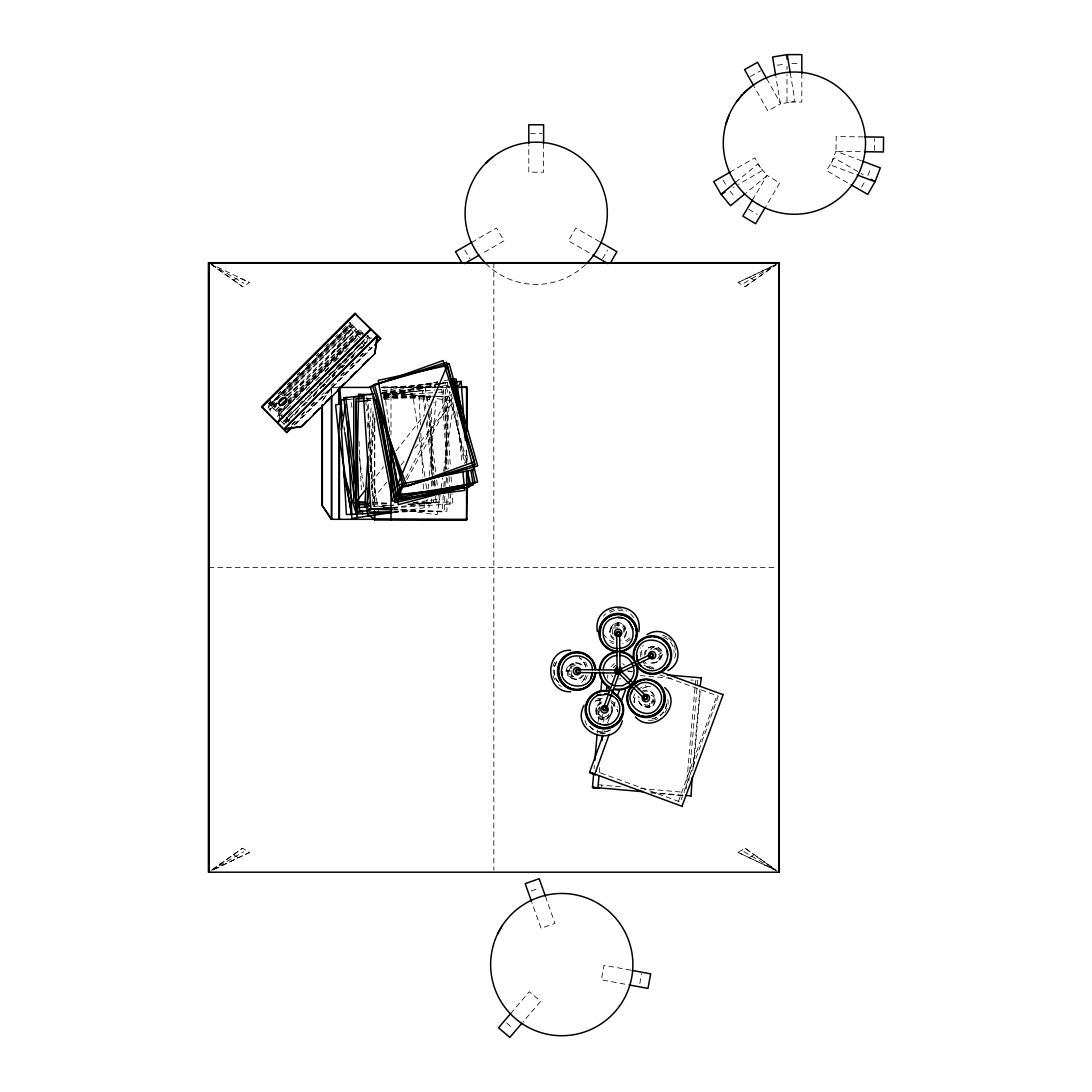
<?xml version="1.0" encoding="UTF-8"?>
<svg xmlns="http://www.w3.org/2000/svg" width="1092" height="1092" viewBox="0 0 1092 1092"><rect width="100%" height="100%" fill="white"/><g stroke="black" fill="none" stroke-linecap="round" stroke-linejoin="round"><path stroke-width="0.75" stroke-dasharray="5 3.75" d="M279.593 419.192L279.607 410.783L282.009 408.422M649.344 703.207L649.344 706.538L647.024 704.217M276.781 405.651L270.502 411.37L268.482 407.084L270.57 400.464M288.07 395.345L352.825 332.145L349.563 326.672L351.146 321.321M874.542 150.205L874.678 138.67M444.785 496.205L444.335 511.384L393.721 509.882M445.086 486.077L445.331 477.641M445.577 469.219L447.734 396.669L432.678 396.246L449.59 397.352L444.799 471.457M370.98 471.744L373.382 411.193M360.797 335.203L361.002 330.344L287.988 402.511M286.268 417.035L285.872 423.382L289.448 419.819M368.523 447.925L371.348 404.136M369.874 460.264L373.041 411.452M443.27 495.045L442.192 511.889L393.338 508.722M443.816 486.623L444.362 478.2M370.147 472.031L374.733 418.345M594.103 768.741L594.403 765.369M597.201 733.346L597.501 729.975M598.239 721.539L600.3 697.938M599.29 772.59L599.726 767.539M602.675 733.824L602.975 730.452M603.712 722.017L604.299 715.274M607.548 678.187L607.835 674.815M601.569 786.581L601.706 785.08M686.145 789.052L695.058 687.209M695.208 685.503L695.645 680.412M688.875 780.739L697.638 680.589L690.881 680.002M692.778 770.583L699.863 689.666M693.666 766.243L700.409 689.148M427.204 499.153L426.603 505.883L408.176 504.763M428.091 489.079L428.692 482.364M429.293 475.634L436.008 400.041L433.906 402.716M366.926 342.601L367.554 336.486M440.158 494.662L437.196 514.701L393.925 509.063M441.141 487.988L442.629 477.968M443.611 471.28L453.48 404.504M639.83 983.578L641.618 973.859M596 708.913L596.478 707.575M598.184 709.5C591.086 718.946 608.449 725.279 609.227 713.704M598.907 711.029L597.665 714.427L602.675 714.441L602.675 719.423L603.917 716.024M603.521 733.988L604.681 730.807M607.575 722.863L615.096 702.183M611.82 713.158L612.312 711.82M678.487 801.31L716.939 695.631M867.935 175.512L870.829 167.813M405.719 478.187L450.341 392.205M406.893 479.593L452.115 397.788M602.62 258.681L607.562 250.123M861.643 187.101L865.765 179.975M752.374 200.109L767.048 175.389L779.784 182.951L765.806 206.511M337.646 387.401L331.231 387.401L321.881 401.665L331.681 387.401L331.681 394.171M370.939 482.923L383.538 466.885M396.123 450.846L424.46 414.742M288.179 397.638L335.299 350.123L353.863 326.576L284.643 395.795M331.722 353.139L350.737 329.334L284.166 395.345M372.7 499.058L386.786 482.091M400.873 465.124L405.214 459.909M414.96 448.157L452.88 402.47M510.647 1013.581L529.32 991.713L540.581 1001.337L522.795 1022.18M324.856 371.826L329.361 366.762M333.865 361.711L358.626 333.92L361.52 333.811M313.254 396.355L315.52 393.843M320.052 388.82L365.383 338.575L371.949 337.947M275.553 410.565L278.992 407.043M358.626 333.92L278.255 415.301L281.135 415.602M364.196 339.776L284.957 419.901L290.035 420.133M335.299 350.123L356.32 329.02M270.912 401.146L268.523 403.535L279.361 414.373L360.524 333.224L349.686 322.386M278.078 393.994L280.467 391.605M287.619 384.439L290.008 382.063M297.174 374.897L299.549 372.508M306.715 365.356L309.104 362.967M316.27 355.801L318.646 353.412M325.812 346.26L328.201 343.871M268.646 403.658L271.034 401.269M278.187 394.103L280.576 391.728M287.742 384.561L290.131 382.173M297.283 375.02L299.672 372.631M306.838 365.465L309.227 363.076M316.38 355.924L318.768 353.535M325.935 346.369L328.31 343.98M335.476 336.827L337.865 334.439M342.642 329.661L349.795 322.509M269.697 404.709L350.846 323.546M270.038 405.05L351.187 323.901M270.789 405.801L351.952 324.652M271.307 406.32L277.286 400.355M282.05 395.591L352.47 325.17M272.317 407.33L276.494 403.139M283.674 395.959L353.467 326.167M277.491 402.948L272.713 407.725L276.481 404.531M275.471 410.483L279.716 406.361M288.097 397.979L356.62 329.32M276.699 411.711L280.275 408.121M287.442 400.969L357.848 330.548M280.794 408.654L278.405 411.042L282.623 415.247M287.96 401.487L359.568 329.88L363.772 334.097M278.091 413.104L287.06 404.122M288.261 402.921L359.241 331.941M287.128 409.309L290.718 405.719M296.696 399.74L300.286 396.15M306.279 390.172L309.869 386.582M315.847 380.589L319.437 376.999M325.416 371.021L329.006 367.431M334.998 361.452L338.588 357.848M344.567 351.87L348.157 348.28M354.136 342.301L357.726 338.711M284.193 420.748L361.984 342.956M282.514 422.645L363.663 341.496M283.92 424.051L365.069 342.902M313.513 396.369L315.902 393.98M323.068 386.827L325.457 384.439M332.61 377.272L334.998 374.884M342.165 367.731L344.553 365.342M351.706 358.176L354.095 355.787M361.261 348.635L363.65 346.246M292.356 424.106L294.744 421.717M301.924 414.537L304.313 412.148M311.493 404.968L313.895 402.566M341.414 375.047L343.816 372.659M350.996 365.479L353.385 363.076M360.565 355.896L362.953 353.508M291.851 424.829L295.441 421.253M301.406 415.288L304.982 411.698M310.947 405.733L314.537 402.156M321.69 394.99L324.078 392.615M331.245 385.449L333.633 383.06M340.786 375.907L344.362 372.317M350.341 366.352L353.917 362.776M359.882 356.811L363.459 353.221M294.103 424.679L370.475 348.307L367.144 344.976M294.157 424.938L373.082 346.014M295.727 424.119L372.263 347.584M287.974 415.233L292.765 410.469M299.931 403.33L302.32 400.955M309.5 393.816L311.889 391.427M319.069 384.288L321.457 381.913M328.624 374.774L331.012 372.386M336.991 366.448L340.581 362.872M346.56 356.92L350.15 353.358M356.128 347.406L359.718 343.83M365.683 337.892L368.086 335.503L369.71 340.963M294.226 415.069L297.788 411.507M303.753 405.555L307.33 401.993M313.295 396.055L316.871 392.492M322.822 386.554L325.211 384.179M332.364 377.054L334.739 374.679M341.892 367.554L344.28 365.178M351.433 358.04L353.822 355.664M360.974 348.539L365.738 343.789M268.495 405.569L349.577 325.143M268.482 407.084L349.563 326.672M276.904 402.552L269.642 409.746L277.382 403.262M286.554 396L305.419 380.002M286.404 395.713L301.87 382.746M735.503 182.405L757.712 164.141L767.116 175.594L746.218 192.779M659.554 658.162C667.758 652.811 656.852 642.287 650.641 649.358A5.924 5.91 63.7 0 1 657.793 658.694M745.154 286.664L776.18 264.523L738.042 282.528L745.154 286.664L775.675 265.165M249.631 852.361L211.561 870.406L242.533 848.238L249.631 852.361L210.783 871.007M212.012 869.737L242.533 848.238M211.507 264.523L233.62 280.098L238.356 277.354L249.631 282.528L242.533 286.664L212.012 265.165M744.007 283.197L775.989 264.605M211.698 870.297L243.68 851.705M776.903 871.007L738.042 852.361L745.154 848.238L775.675 869.737M749.33 857.548L754.067 854.79L776.18 870.365L738.042 852.361M471.676 242.383L496.573 228.01L503.972 240.841L481.64 253.74M729.866 172.236L754.763 157.862L762.175 170.693L738.438 184.398M733.155 187.442L734.083 186.909M750.381 76.536L760.442 70.884M648.334 647.979L649.508 647.392M653.603 649.494L656.579 648.02L656.592 651.351M658.599 654.504L661.588 653.03L658.258 653.03M656.538 662.175L657.698 661.588M738.042 282.528L778.391 263.172M531.272 890.922L539.038 888.165M383.906 398.962L440.226 383.756M441.837 383.319L445.045 382.446L467.062 462.093M383.975 395.44L437.428 382.5M443.912 380.931L450.395 379.361M424.815 410.674L422.372 390.499L423.614 390.335L425.88 408.858M435.326 496.341C434.138 501.173 438.656 500.259 436.595 496.164M383.483 396.451L437.373 384.357M438.998 384.002L447.16 382.159L465.547 462.694M381.9 392.983L437.715 381.968M382.787 394.854L437.523 384.52M439.175 384.207L447.474 382.637M777.313 65.261L785.435 63.909M382.787 390.827L437.769 381.913M365.37 400.436L372.113 399.44M383.92 397.693L412.585 393.461L417.758 428.528M393.939 512.23L429.347 507.002L428.364 500.327M381.354 393.325L425.361 387.865L427.409 404.682M347.584 399.658L352.648 399.03L347.584 399.699M423.614 390.335L383.06 395.304L423.614 390.376L422.372 390.513M381.245 506.401L389.694 505.323M413.349 502.47L437.005 499.522L435.776 499.699M392.833 507.534L439.325 501.788L438.506 495.085M382.173 392.683L435.817 386.718M442.519 385.967L447.556 385.408M440.991 383.128L383.838 387.988L390.103 432.91M442.67 382.992L447.72 382.569M365.875 400.9L370.87 400.518M384.166 399.495L427.368 396.15L428.2 406.238M373.901 506.47L394.103 505.023M407.562 504.067L436.172 502.033L435.749 496.997M381.763 393.461L434.862 390.021M436.568 389.912L445.399 389.339L450.409 466.816M384.288 395.836L436.95 392.438M438.643 392.328L443.625 392.001M379.484 506.388L396.478 505.282M408.367 504.518L450.723 501.774M392.519 507.766L452.811 503.876L452.156 493.775M371.376 398.471L367.977 398.621L373.055 506.524M383.292 397.897L419.055 396.219L420.406 424.884M393.803 512.298L424.46 510.851L423.983 500.737M365.943 398.43L370.966 398.266M384.343 397.802L429.497 396.273L429.688 401.324M372.782 504.354L389.653 503.808M413.267 503.043L433.497 502.388L433.374 499.03M383.92 397.556L430.603 396.683M437.278 396.56L445.618 396.41L446.505 468.973M393.011 511.834L447.01 511.165L446.833 495.986M435.995 387.046L381.599 387.36L449.795 387.401M437.701 387.032L449.59 386.964M651.009 701.542L654.34 701.528L652.02 699.208M791.932 63.513L800.163 63.513M530.439 133.661L541.973 133.661M382.746 386.868L435.885 386.868M437.592 386.868L449.795 386.868M384.138 396.792L431.395 396.792M372.331 502.975L389.202 502.975M412.831 502.975L431.395 502.975L431.395 497.925M208.968 567.444L777.013 567.444M613.062 627.941L618.072 627.941L618.072 622.959L618.113 626.276M571.744 671.02L566.748 671.02L570.297 671.061M863.226 136.896L836.172 136.568L835.994 151.392L864.741 151.733M575.279 662.871L576.672 662.885M574.105 666.038L571.744 666.011L571.744 676.03L575.279 676.071M575.279 679.265L576.672 679.279M384.166 394.908L430.999 396.205L382.214 392.997M373 502.648L389.748 503.658M383.865 396.082L429.279 399.535M627.545 670.952L632.582 671.389M628.337 671.512L631.858 671.826M640.212 675.566L673.996 678.528M598.225 784.779L623.668 787.004M640.554 788.479L684.466 792.328M651.76 792.478L683.838 795.276M650.723 792.888L684.302 795.822M571.744 676.958C561.834 676.467 566.298 661.424 575.279 665.137A5.924 5.91 -89.4 0 0 573.75 676.794M382.173 390.554L430.589 397.706M437.264 398.689L453.972 401.16M630.985 970.215L604.04 965.232L601.337 979.797L629.606 985.039M644.103 665.397L653.603 668.85M646.273 666.721L652.784 669.082M659.882 674.856L717.785 695.932M718.249 696.109L680.357 801.992L595.822 771.211M861.561 160.811L835.912 151.174L830.698 165.056L857.616 175.157M209.282 263.172L249.631 282.528M857.766 171.567L834.042 157.862L826.63 170.693L851.528 185.067M861.11 173.492L863.049 174.611M599.576 241.714L575.839 228.01L568.427 240.841L593.325 255.214M749.33 277.354L754.067 280.098M211.698 264.605L243.68 283.197M744.007 851.705L775.989 870.297M233.62 854.79L238.356 857.548M748.798 209.364L757.288 214.401M233.62 280.098L242.533 286.664M745.154 848.238L754.067 854.79M645.154 705.732C652.347 712.325 659.937 698.894 651.214 695.031A5.924 5.91 -45 0 1 644.062 704.354M506.811 1023.149L513.063 1028.5M367.226 335.449L370.024 338.247L288.875 419.396L287.005 417.526M357.671 333.524L349.344 325.198L271.553 402.975L279.88 411.302M361.329 339.162L357.999 335.831L276.836 416.98L280.18 420.311M363.158 340.977L366.025 343.857M361.575 342.56L364.278 345.263M651.91 692.505L652.825 693.42M640.322 704.108L641.236 705.009M283.797 420.338L286.5 423.041M281.286 421.43L284.261 424.392M730.029 191.155L735.257 197.515M723.041 179.975L726.344 185.681M464.851 250.123L469.792 258.681M766.666 78.61L780.739 103.672L767.812 110.934L754.395 87.032M282.337 417.895L280.043 411.78L361.37 330.89L362.926 335.326M545.413 896.286L555.009 923.382L541.045 928.337L531.886 902.497M287.237 417.827L288.602 422.072M451.324 393.912L464.469 463.472M790.28 73.028L794.99 101.379L780.371 103.808L775.88 76.768M418.987 436.882L424.911 476.945M425.894 483.62L426.631 488.629M368.659 446.014L377.532 506.128M351.214 402.525L352.197 409.2M359.104 455.951L364.032 489.353M343.857 425.798L344.608 430.794M428.651 414.673L435.845 473.368M436.663 480.002L437.483 486.773M427.327 420.57L433.92 474.365M434.739 481.04L435.558 487.81M426.262 422.427L432.637 474.501M433.469 481.217L434.288 487.933M344.048 428.023L344.43 431.408M456.906 411.52L462.025 463.54M428.76 412.967L433.797 473.464M434.357 480.18L434.916 486.909M466.134 450.395L466.98 462.162M451.064 476.931L451.61 485.353M443.461 389.475L448.498 468.632M449.085 476.44L449.74 486.582M450.177 493.338L450.873 503.999M441.878 389.571L447.065 469.792M447.611 478.241L448.157 486.677M448.594 493.434L449.29 504.108M366.871 396.969L373.969 506.743M365.82 400.423L366.475 410.565M367.24 422.386L367.676 429.142M368.55 442.642L369.096 451.092M369.97 464.605L370.516 473.054M371.28 484.875L371.826 493.311M420.802 433.306L422.863 477.136M423.177 483.879L423.505 490.622M359.077 441.291L361.466 491.864M430.071 411.425L432.609 478.815M432.678 480.494L432.992 488.916M446.601 477.422L446.71 485.858M626.303 631.272L626.317 632.582M624.037 631.272C627.531 619.683 608.572 619.683 612.189 631.272M609.923 631.272L609.937 632.582M801.815 73.287L801.815 102.034L786.991 102.034L786.991 74.638M786.991 66.421L786.991 69.601M543.611 143.448L543.611 172.195L528.801 172.195L528.801 144.786M493.843 263.022L493.843 870.174M467.117 455.05L467.117 461.82M466.584 449.972L466.584 463.513M431.395 408.585L431.395 474.324M431.395 481.067L431.395 489.503M391.004 386.868L391.004 434.752M374.802 417.84L374.802 505.787M374.474 417.84L374.474 505.787M331.436 387.401L331.436 394.171M331.231 387.401L331.231 394.171M585.38 264.673A71.117 71.117 0 0 1 485.913 263.582M612.981 634.234A5.924 5.91 -0.7 0 1 617.335 625.416A5.924 5.91 -0.7 0 1 623.832 632.8M614.032 639.653A8.19 8.163 -0.7 0 1 612.339 626.808A8.19 8.163 -0.7 0 1 625.225 628.501A8.19 8.163 -0.7 0 1 620.242 640.472M614.018 638.342A8.19 8.163 -0.7 0 1 611.397 626.59A8.19 8.163 -0.7 0 1 623.382 625.02A8.19 8.163 -0.7 0 1 623.901 637.045M630.63 638.97A17.786 17.731 -0.7 0 1 622.658 643.557M613.458 643.557A17.786 17.731 -0.7 0 1 610.537 642.505M603.494 616.27A17.786 17.731 -0.7 0 1 605.487 613.909M609.159 611.083A17.786 17.731 -0.7 0 1 626.945 611.083M630.63 613.909A17.786 17.731 -0.7 0 1 633.456 617.581M629.552 637.905A16.257 16.216 -0.7 0 1 622.263 642.096M613.841 642.096A16.257 16.216 -0.7 0 1 603.972 634.548M609.923 612.394A16.257 16.216 -0.7 0 1 626.194 612.394M583.742 675.17A8.19 8.163 -89.4 0 1 571.43 677.354A8.19 8.163 -89.4 0 1 571.43 664.796A8.19 8.163 -89.4 0 1 583.742 666.98M582.35 675.156A8.19 8.163 -89.4 0 1 570.038 677.34A8.19 8.163 -89.4 0 1 570.038 664.782A8.19 8.163 -89.4 0 1 582.35 666.966M585.476 662.121A17.786 17.718 -89.4 0 1 587.25 666.407M587.25 675.607A17.786 17.718 -89.4 0 1 583.701 682.445M561.274 686.404A17.786 17.718 -89.4 0 1 558.735 684.629M554.791 679.893A17.786 17.718 -89.4 0 1 553.016 675.607M553.016 666.407A17.786 17.718 -89.4 0 1 554.791 662.121M585.776 666.803A16.257 16.203 -89.4 0 0 579.415 657.684A16.257 16.203 -89.4 0 1 585.844 666.803M585.776 675.211A16.257 16.203 -89.4 0 1 581.586 682.5A16.257 16.203 -89.4 0 0 585.844 675.211M558.667 682.514A16.257 16.203 -89.4 0 1 558.681 659.513M558.735 682.514A16.257 16.203 -89.4 0 1 558.735 659.513M642.028 691.222A8.19 8.163 -45 0 1 654.026 696.177A8.19 8.163 -45 0 1 646.095 706.483A8.19 8.163 -45 0 1 638.219 696.205M642.942 692.137A8.19 8.163 -45 0 1 654.927 697.092A8.19 8.163 -45 0 1 647.01 707.398A8.19 8.163 -45 0 1 639.12 697.119M667.867 699.481A17.759 17.704 -45 0 1 663.963 713.963M657.875 718.645A17.759 17.704 -45 0 1 654.954 719.71M653.453 720.051A17.759 17.704 -45 0 1 645.782 719.724M633.278 698.034A17.759 17.704 -45 0 1 635.053 693.748M637.878 690.076A17.759 17.704 -45 0 1 645.836 685.476M666.57 703.971A16.257 16.216 -45 0 1 651.788 718.768M634.165 702.62A16.257 16.216 -45 0 1 636.349 694.498M650.423 686.349A16.257 16.216 -45 0 0 642.301 688.547A16.257 16.216 -45 0 1 650.382 686.308M666.529 703.931A16.257 16.216 -45 0 1 654.531 718.222M634.124 702.579A16.257 16.216 -45 0 1 636.308 694.457M644.266 655.063A8.19 8.163 63.7 0 1 653.849 647.01A8.19 8.163 63.7 0 1 660.114 657.889A8.19 8.163 63.7 0 1 648.361 662.162M645.44 654.49A8.19 8.163 63.7 0 1 655.023 646.437A8.19 8.163 63.7 0 1 661.288 657.302A8.19 8.163 63.7 0 1 649.535 661.588M651.897 669.041A17.786 17.731 63.7 0 1 642.601 661.22M640.813 656.934A17.786 17.731 63.7 0 1 640.813 647.733M662.516 635.189A17.786 17.731 63.7 0 1 666.789 636.977M668.099 637.81A17.786 17.731 63.7 0 1 673.286 643.488M674.01 644.853A17.786 17.731 63.7 0 1 673.314 661.261M653.712 668.072A16.257 16.216 63.7 0 1 643.857 660.483M641.919 655.186A16.257 16.216 63.7 0 1 643.188 645.495M663.417 637.114A16.257 16.216 63.7 0 1 674.105 652.402M609.049 713.991A5.924 5.91 20 0 1 600.313 715.724A5.924 5.91 20 0 1 599.713 706.852M611.479 705.623A8.19 8.163 20 0 1 607.207 717.376A8.19 8.163 20 0 1 596.328 711.11A8.19 8.163 20 0 1 604.381 701.528M611.001 706.961A8.19 8.163 20 0 1 607.384 718.44A8.19 8.163 20 0 1 596.218 713.827A8.19 8.163 20 0 1 601.788 703.139M605.227 733.428A17.786 17.718 20 0 1 597.529 733.087M586.732 724.815A17.786 17.718 20 0 1 584.943 720.543M597.488 698.853A17.786 17.718 20 0 1 605.186 698.525M610.988 700.641A17.786 17.718 20 0 1 617.499 707.138M610.251 730.029A16.257 16.203 20 0 1 588.042 724.064M595.222 701.282A16.257 16.203 20 0 1 602.088 699.767A16.257 16.203 20 0 0 595.249 701.214M611.411 702.716A16.257 16.203 20 0 1 617.813 711.807M610.278 729.961A16.257 16.203 20 0 1 588.069 723.996M611.438 702.647A16.257 16.203 20 0 1 617.826 711.738M620.693 678.678A8.19 8.19 0 0 1 618.563 678.951M612.776 676.562A8.19 8.19 0 0 1 611.479 674.856M611.479 666.666A8.19 8.19 0 0 1 614.468 663.663M622.672 663.663A8.19 8.19 0 0 1 624.365 664.973M614.373 666.57L613.431 667.799A5.924 5.924 0 0 1 615.601 665.629L614.373 666.57"/><path stroke-width="1.5" d="M364.619 502.143L356.251 501.637L358.626 394.157L367.035 394.799M369.519 508.749L369.383 512.121L391.318 511.848M338.684 434.493L340.663 404.081L335.599 404.832L338.684 434.493L352.061 518.413L392.246 512.476M367.977 456.347L364.714 506.879L368.072 507.098M369.014 473.737L366.721 509.09L392.028 509.841M370.611 506.019L367.294 505.596L369.574 478.746M594.731 787.851A2.512 2.512 0 0 1 592.478 787.291L593.666 773.805M594.84 760.319L597.051 735.025M600.887 691.195L601.774 681.08M598.989 775.962L597.952 787.769A3.017 1.351 -85 0 0 599.453 787.892M602.088 740.567L602.525 735.503M606.51 689.994L606.811 686.622M691.004 796.396L692.192 777.327M700.149 686.295L701.419 677.422M636.595 655.241C637.264 629.511 677.627 639.721 665.465 663.021C661.506 670.297 651.282 672.877 644.403 668.645C639.666 665.915 636.609 660.619 636.65 655.214C636.773 659.309 638.383 663.199 641.195 666.175M590.499 678.842L592.328 672.426C591.577 694.198 555.814 687.946 562.189 667.076C565.929 650.368 592.082 653.357 592.396 669.751M603.234 669.423C603.617 662.175 609.978 655.814 617.226 655.432M634.889 687.086C618.277 702.92 648.607 725.47 659.227 705.732C668.454 691.577 648.116 674.842 635.967 686.267M374.856 353.603L377.423 335.995L284.138 429.279L301.747 426.713L374.856 353.603L377.122 335.694L283.988 429.129M392.11 512.38L346.423 514.537L341.441 429.702L345.591 404.654M725.934 123.915L729.033 115.151M584.002 705.309C569.888 731.927 614.195 749.972 622.331 720.856M600.504 694.403C587.319 697.065 617.99 693.161 604.531 693.816M603.357 708.23L616.557 671.962M596.778 695.877C584.807 702.224 587.728 721.43 600.559 724.201M606.224 708.995L619.423 672.727M600.532 724.269C618.877 729.988 628.146 700.668 609.786 694.867M604.545 724.788L608.558 724.269M682.445 806.456L589.625 772.153L602.948 735.585M617.417 695.822L619.15 691.059M609.268 734.288L594.799 774.037A3.017 1.351 -70 0 0 595.741 774.774M621.416 700.887L625.47 689.762M682.159 805.828L723.286 694.225M397.611 484.862L447.106 365.561L378.201 380.398L397.611 484.862L473.723 469.724L447.106 365.561M632.473 690.335L630.876 694.034M462.858 471.935L464.673 490.404L394.758 499.303L402.579 484.22M467.594 470.57L468.796 487.401L398.676 494.471L404.436 484.056M453.767 394.813L461.165 381.422L451.078 382.282M497.57 934.001L502.102 925.879M610.319 263.131L616.912 251.72L600.736 242.383M752.374 200.109L742.847 216.161L755.596 223.724L765.123 207.671M467.117 487.182L466.584 519.847L374.474 519.847L374.802 514.25M630.357 680.657C638.615 671.949 631.899 655.746 619.901 655.432M356.251 501.637L366.748 488.274M736.568 101.761L742.464 94.567M367.294 505.596L370.543 501.678M510.647 1013.581L498.525 1027.777L509.8 1037.4L521.744 1023.409M280.139 405.855L287.032 398.812M292.137 427.709L286.609 432.487L261.616 406.743L354.886 313.472L380.63 338.452L374.652 345.181M261.698 406.825L354.968 313.554M261.616 407.493L355.637 313.472M278.678 401.76L282.255 398.184M277.177 422.317L370.461 329.033M277.477 422.604L370.761 329.334M277.627 422.754L370.898 329.484M291.714 427.068L289.325 429.456L288.274 428.419M286.609 432.487L291.755 427.327M376.672 342.424L380.63 338.452M283.838 428.979L301.447 426.412L307.439 420.42M313.431 414.428L319.424 408.435M325.416 402.443L331.408 396.451M337.401 390.458L344.594 383.265M350.587 377.272L356.579 371.28M362.571 365.288L368.564 359.295M485.913 263.582A71.117 71.117 0 0 1 485.913 163.008L492.915 156.879M744.116 92.861L751.105 86.732M279.006 402.388L285.285 397.065M735.503 182.405L721.075 194.253L730.48 205.705L744.908 193.844M629.538 681.722L622.577 685.749L614.55 685.749M667.881 670.543C691.277 658.176 669.56 620.515 647.147 634.602M471.676 242.383L455.5 251.72L462.093 263.131M464.605 263.582L479.088 255.214M729.866 172.236L713.704 181.572L721.102 194.403L724.992 192.165M619.833 669.533L650.736 654.258M619.846 672.822L652.211 656.824M666.994 651.269L667.581 655.255M463.568 487.428L398.321 504.64L375.853 401.133M468.468 486.145L473.355 484.848L472.454 481.599M354.286 483.333L343.803 397.911L347.311 397.447M356.743 503.439L357.767 511.82L369.942 510.36M462.571 487.537L395.031 502.566L375.634 399.945M467.512 486.431L470.802 485.694L467.431 470.911M345.905 397.638L347.311 397.502M450.846 379.388L454.135 378.733L464.1 428.323M463.868 487.605L392.56 501.078L372.836 396.737M452.757 379.484L456.087 378.951L460.674 407.234M570.652 650.272C543.802 649.29 544.444 692.737 570.652 691.755M619.464 648.279C641.181 647.228 634.875 611.67 614.113 618.072C597.338 621.553 600.45 649.235 618.127 648.457M343.857 397.897L364.428 395.413M368.891 394.854L372.891 394.308M357.835 511.82L361.275 511.411L359.746 511.575L358.968 504.9M364.223 401.023L355.91 401.665L358.763 507.548L367.171 506.947M373.614 393.994L363.404 394.649L370.816 509.172L391.223 507.862M344.731 399.727L341.318 399.877L341.441 429.702M364.278 398.484L355.91 398.771L355.91 504.9L366.025 504.572M461.493 386.896L467.117 387.401L467.117 431.367M778.719 263.022L208.968 263.022L208.968 871.88M461.479 386.868L466.584 386.868L466.584 427.996M339.435 404.313L339.435 387.401L371.143 387.401M454.832 387.401L467.117 387.401M363.882 396.792L353.753 396.792L353.753 502.975L365.574 502.975M321.881 405.05L321.881 505.064L331.681 519.314L331.681 395.85M467.117 519.314L331.231 519.314L321.881 505.064M374.802 519.314L466.584 519.847L466.584 470.27M864.919 136.91L883.578 137.142L883.401 151.952L864.741 151.733M577.818 669.614L618.29 670.051M561.602 671.089L562.189 675.102M577.818 672.576L618.29 673.013M667.144 674.911L700.887 677.859M592.478 787.291L643.42 791.741M685.517 795.426L690.567 795.863M383.934 507.753L392.26 508.845M618.127 617.54L622.14 618.072M632.309 970.46L650.668 973.859L647.966 988.424L629.606 985.039M660.728 671.976L722.672 694.526M862.83 161.288L880.302 167.854L875.088 181.722L857.616 175.157M613.308 685.23C607.753 683.387 603.576 677.941 603.234 672.099M608.203 688.724L613.199 690.799M611.889 691.727L614.387 692.765M609.773 694.935L612.257 695.959M871.211 179.32L872.412 180.016M873.409 180.59L875.101 181.572L867.703 194.403L851.528 185.067M593.325 255.214L607.807 263.582M367.99 514.523L374.474 519.314M635.394 716.925C653.221 736.144 684.411 705.882 664.728 687.578M354.886 313.472L380.63 339.202M621.116 671.211L646.409 696.519M619.028 673.314L644.321 698.607M261.616 406.743L287.346 432.487M633.114 628.992L629.101 622.071M766.666 78.61L757.52 62.326L744.594 69.588L753.739 85.872M545.413 896.286L539.175 878.691L525.197 883.633L531.435 901.241M344.867 476.289L357.425 517.622L355.2 502.593M452.006 378.965L465.028 431.34M473.164 464.073L477.627 482.077L402.102 499.89L399.276 485.025M472.399 469.642L475.061 482.855L398.867 497.734L388.629 434.548M343.434 471.908L351.829 514.277L347.461 421.553M468.222 483.347L468.85 486.663M790.28 73.028L787.223 54.6L772.617 57.03L775.661 75.444M380.166 411.479L394.758 499.303M470.911 470.461L473.068 483.77L396.437 496.191L384.575 422.973M378.269 511.138L378.76 514.468M367.24 511.056L367.977 516.066M340.663 404.081L342.383 415.779M344.854 432.473L354.463 497.583M394.267 462.858L394.731 466.188M395.195 469.505L398.676 494.471M345.823 397.693L356.497 484.793M339.435 387.401L341.359 404.327M461.165 381.422L465.41 440.294M362.339 510.401L362.489 513.772M638.861 631.626C643.966 598.962 592.069 598.948 597.365 631.626M619.628 633.647L620.051 670.706M616.652 633.647L617.089 670.706M801.815 73.287L801.815 54.614L786.991 54.614L786.991 59.104M778.965 262.694L778.965 872.194M543.611 143.448L543.611 124.775L528.801 124.775L528.801 143.448M391.004 444.908L391.004 519.847M374.474 510.865L374.474 519.847M339.435 436.445L339.435 519.314M339.134 387.401L339.134 404.313M339.134 436.445L339.134 519.314M331.436 395.85L331.436 519.314M322.331 405.05L322.331 505.064M208.722 262.694L208.722 872.194M592.451 773.477A2.512 2.443 -70 0 1 590.226 772.372M592.328 773.3A2.512 2.484 -70 0 1 589.776 772.208M593.611 773.6A2.512 2.348 -70 0 1 590.963 772.645M592.451 773.177A2.512 2.512 0 0 1 589.625 772.153M594.498 773.928A2.512 2.239 -70 0 1 591.987 773.013M595.618 774.337A2.512 2.088 -70 0 1 593.27 773.477M595.304 787.905A2.512 2.443 -85 0 1 593.12 787.346M594.881 787.864A2.512 2.484 -85 0 1 592.642 787.305M596.246 787.892A2.512 2.348 -85 0 1 593.898 787.414M598.826 787.837A2.512 2.088 -85 0 1 596.328 787.619M597.433 787.864A2.512 2.239 -85 0 1 594.976 787.509M282.91 405.05A4.505 2.798 -45 0 1 279.497 401.788A4.505 2.798 -45 0 1 285.776 398.252A4.505 2.798 -45 0 1 283.879 404.504M485.913 163.008A71.117 71.117 0 0 1 586.486 163.008A71.117 71.117 0 0 1 586.486 263.582M617.403 634.93A1.488 1.474 0 0 1 617.089 632.609A1.488 1.474 0 0 1 619.423 632.91A1.488 1.474 0 0 1 618.522 635.08M617.171 636.513A3.713 3.699 -0.7 0 1 615.096 630.821A3.713 3.699 -0.7 0 1 621.171 630.821A3.713 3.699 -0.7 0 1 619.096 636.513M617.567 635.803A2.225 2.225 -0.7 0 1 616.311 632.377A2.225 2.225 -0.7 0 1 619.969 632.377A2.225 2.225 -0.7 0 1 618.714 635.803M618.127 651.132A18.496 18.441 -0.7 0 1 601.146 625.402A18.496 18.441 -0.7 0 1 631.586 620.051A18.496 18.441 -0.7 0 1 624.447 650.027M622.918 650.504A18.496 18.441 -0.7 0 1 619.737 651.064M618.127 651.76A19.233 19.178 -0.7 0 1 601.201 623.477A19.233 19.178 -0.7 0 1 634.206 622.044A19.233 19.178 -0.7 0 1 619.806 651.692M618.127 651.433A18.496 18.441 -0.7 0 1 601.856 624.242A18.496 18.441 -0.7 0 1 633.592 622.863A18.496 18.441 -0.7 0 1 619.737 651.364M636.554 634.07A18.496 18.441 -0.7 0 1 635.994 637.237M631.203 645.495A18.496 18.441 -0.7 0 1 628.733 647.57M607.521 647.57A18.496 18.441 -0.7 0 1 605.05 645.495M599.904 635.667A18.496 18.441 -0.7 0 1 602.101 623.245M605.05 619.423A18.496 18.441 -0.7 0 1 613.335 614.659M622.918 614.646A18.496 18.441 -0.7 0 1 631.203 619.423M632.295 620.611A18.496 18.441 -0.7 0 1 635.503 626.166M635.994 627.695A18.496 18.441 -0.7 0 1 636.622 632.459M600.436 630.93A17.759 17.704 -0.7 0 1 600.969 627.886M578.856 672.14A1.488 1.474 0 0 1 576.767 672.14A1.488 1.474 0 0 1 576.767 670.051A1.488 1.474 0 0 1 578.856 670.038M580.63 672.044A3.713 3.699 -89.4 0 1 574.938 674.119A3.713 3.699 -89.4 0 1 574.938 668.045A3.713 3.699 -89.4 0 1 580.63 670.119M579.743 672.208A2.225 2.225 -89.4 0 1 576.385 672.795A2.225 2.225 -89.4 0 1 576.385 669.382A2.225 2.225 -89.4 0 1 579.743 669.969M619.724 671.143A1.488 1.474 0 0 1 618.795 672.918A1.488 1.474 0 0 1 616.953 672.153A1.488 1.474 0 0 1 617.553 670.242M595.167 672.686A18.496 18.427 -89.4 0 1 567.13 686.827A18.496 18.427 -89.4 0 1 567.13 655.337A18.496 18.427 -89.4 0 1 595.167 669.464M595.768 672.754A19.233 19.165 -89.4 0 1 566.611 687.455A19.233 19.165 -89.4 0 1 566.611 654.709A19.233 19.165 -89.4 0 1 595.768 669.41M595.481 672.686A18.496 18.427 -89.4 0 1 567.444 686.827A18.496 18.427 -89.4 0 1 567.444 655.337A18.496 18.427 -89.4 0 1 595.481 669.478M585.762 655.063A18.496 18.427 -89.4 0 1 588.397 656.906M593.256 663.253A18.496 18.427 -89.4 0 1 594.348 666.284M594.348 675.866A18.496 18.427 -89.4 0 1 593.243 678.896M571.771 688.943A18.496 18.427 -89.4 0 1 564.701 685.244M563.513 684.152A18.496 18.427 -89.4 0 1 558.749 675.866M558.394 674.296A18.496 18.427 -89.4 0 1 558.394 667.867M558.749 666.284A18.496 18.427 -89.4 0 1 562.435 659.186M563.513 657.998A18.496 18.427 -89.4 0 1 567.335 655.063M644.99 696.136A1.488 1.474 0 0 1 646.846 697.433A1.488 1.474 0 0 1 645.236 699.03A1.488 1.474 0 0 1 643.939 697.174M644.021 694.853A3.713 3.699 -45 0 1 649.522 697.406A3.713 3.699 -45 0 1 645.222 701.706A3.713 3.699 -45 0 1 642.656 696.205M644.799 695.413A2.225 2.225 -45 0 1 647.583 697.747A2.225 2.225 -45 0 1 644.43 699.576A2.225 2.225 -45 0 1 643.802 695.986M620.352 671.061A1.488 1.474 0 0 1 618.481 672.481A1.488 1.474 0 0 1 617.581 670.324M619.601 669.778A1.488 1.474 0 0 1 620.147 670.324M647.665 679.825A18.496 18.441 -45 0 1 664.468 697.119A18.496 18.441 -45 0 1 649.74 716.311A18.496 18.441 -45 0 1 628.664 704.558M628.187 703.03A18.496 18.441 -45 0 1 629.306 690.444M630.057 689.011A18.496 18.441 -45 0 1 632.991 685.189M634.179 684.097A18.496 18.441 -45 0 1 644.457 679.825M633.783 683.619A19.233 19.178 -45 0 1 664.932 694.389A19.233 19.178 -45 0 1 640.581 716.721A19.233 19.178 -45 0 1 632.555 684.739M633.974 683.892A18.496 18.441 -45 0 1 663.922 694.253A18.496 18.441 -45 0 1 640.499 715.724A18.496 18.441 -45 0 1 632.787 684.984M660.974 708.79A17.786 17.731 -45 0 1 656.606 713.172M660.278 686.404A18.496 18.441 -45 0 1 663.963 693.502M663.95 703.057A18.496 18.441 -45 0 1 650.859 716.134M641.304 716.147A18.496 18.441 -45 0 1 638.274 715.055M636.854 714.318A18.496 18.441 -45 0 1 630.111 707.561M630.139 689.093A18.496 18.441 -45 0 1 631.981 686.458M634.261 684.179A18.496 18.441 -45 0 1 636.909 682.323M638.329 681.585A18.496 18.441 -45 0 1 641.359 680.48M655.377 682.295A18.496 18.441 -45 0 1 659.199 685.23M650.04 655.923A1.488 1.474 0 0 1 651.474 654.067A1.488 1.474 0 0 1 652.907 655.923A1.488 1.474 0 0 1 650.736 656.824M648.539 656.183A3.713 3.699 63.7 0 1 652.757 651.583A3.713 3.699 63.7 0 1 655.145 657.357A3.713 3.699 63.7 0 1 648.907 657.084M649.249 655.541A2.225 2.225 63.7 0 1 652.238 653.453A2.225 2.225 63.7 0 1 653.18 656.988A2.225 2.225 63.7 0 1 649.549 656.661M635.626 662.926A18.496 18.441 63.7 0 1 653.371 636.677A18.496 18.441 63.7 0 1 668.045 664.851A18.496 18.441 63.7 0 1 636.363 664.346M635.053 663.185A19.233 19.178 63.7 0 1 653.521 635.885A19.233 19.178 63.7 0 1 668.782 665.192A19.233 19.178 63.7 0 1 635.831 664.659M665.424 667.444A17.786 17.731 63.7 0 1 663.049 669.437M655.664 673.286A18.496 18.441 63.7 0 1 649.249 673.273M647.679 672.918A18.496 18.441 63.7 0 1 640.595 669.219M638.315 666.939A18.496 18.441 63.7 0 1 636.472 664.291M634.602 650.272A18.496 18.441 63.7 0 1 635.708 647.242M636.445 645.809A18.496 18.441 63.7 0 1 643.188 639.052M647.638 637.209A18.496 18.441 63.7 0 1 650.805 636.65M654.012 636.663A18.496 18.441 63.7 0 1 657.193 637.223M662.994 639.939A18.496 18.441 63.7 0 1 668.4 645.85M669.15 647.283A18.496 18.441 63.7 0 1 670.256 650.313M668.427 664.332A18.496 18.441 63.7 0 1 666.584 666.98A18.496 18.441 63.7 0 0 668.536 664.291M665.492 668.168A18.496 18.441 63.7 0 1 657.234 672.931M638.424 666.884A18.496 18.441 63.7 0 1 636.581 664.25M636.554 645.754A18.496 18.441 63.7 0 1 639.475 641.932M647.747 637.155A18.496 18.441 63.7 0 1 650.914 636.609M654.122 636.609A18.496 18.441 63.7 0 1 660.319 638.274M661.752 639.025A18.496 18.441 63.7 0 1 668.509 645.795M669.246 647.228A18.496 18.441 63.7 0 1 670.351 650.259M665.601 668.113A18.496 18.441 63.7 0 1 657.343 672.877M605.528 707.329A1.488 1.474 0 0 1 605.842 709.65A1.488 1.474 0 0 1 603.507 709.35A1.488 1.474 0 0 1 604.408 707.179M606.374 706.142A3.713 3.699 20 0 1 606.661 712.366A3.713 3.699 20 0 1 600.873 709.977A3.713 3.699 20 0 1 605.487 705.773M606.374 707.043A2.225 2.225 20 0 1 606.074 710.428A2.225 2.225 20 0 1 602.77 709.541A2.225 2.225 20 0 1 604.217 706.469M613.663 693.625A18.496 18.427 20 0 1 615.069 724.692A18.496 18.427 20 0 1 586.24 712.762A18.496 18.427 20 0 1 609.2 691.782M613.991 693.106A19.233 19.165 20 0 1 615.451 725.416A19.233 19.165 20 0 1 585.462 713.008A19.233 19.165 20 0 1 609.35 691.181M613.772 693.324A18.496 18.427 20 0 1 615.178 724.392A18.496 18.427 20 0 1 586.349 712.462A18.496 18.427 20 0 1 609.309 691.482M622.263 714.496A18.496 18.427 20 0 1 618.577 721.566M617.485 722.754A18.496 18.427 20 0 1 609.2 727.518M607.63 727.859A18.496 18.427 20 0 1 601.201 727.859M599.631 727.504A18.496 18.427 20 0 1 592.519 723.805M591.332 722.727A18.496 18.427 20 0 1 588.397 718.905M586.527 704.913A18.496 18.427 20 0 1 588.37 700.463M596.56 692.983A18.496 18.427 20 0 1 599.59 691.891M618.55 697.87A18.496 18.427 20 0 1 620.393 700.504M599.644 727.299A17.786 17.718 20 0 1 595.345 725.525M620.925 716.27A17.786 17.718 20 0 1 619.628 719.068M622.276 670.761A3.713 3.713 0 0 1 621.785 672.617M620.42 673.982A3.713 3.713 0 0 1 617.608 674.351M616.721 673.982A3.713 3.713 0 0 1 614.987 671.716M614.864 670.761A3.713 3.713 0 0 1 617.608 667.185M619.533 667.185A3.713 3.713 0 0 1 621.785 668.905M616.338 670.761A2.225 2.225 0 0 1 617.458 668.836M619.683 668.836A2.225 2.225 0 0 1 620.72 670.188M636.431 665.97A18.496 18.496 0 0 1 632.732 682.65M631.654 683.838A18.496 18.496 0 0 1 613.786 688.629M609.322 686.786A18.496 18.496 0 0 1 600.136 672.372M600.136 669.15A18.496 18.496 0 0 1 616.966 652.333M620.174 652.333A18.496 18.496 0 0 1 633.729 660.155M637.51 667.417A19.233 19.233 0 0 1 633.305 683.128M632.172 684.37A19.233 19.233 0 0 1 613.595 689.352M608.954 687.428A19.233 19.233 0 0 1 599.399 672.44M599.331 670.761A19.233 19.233 0 0 1 616.898 651.596M620.242 651.596A19.233 19.233 0 0 1 634.329 659.732M474.31 461.766L406.975 486.281L370.024 386.677L443.093 360.551L474.31 461.766M475.102 464.55L404.9 486.745L372.495 385.613L446.56 362.326L475.102 464.55M449.14 363.609L374.365 384.48L402.921 486.759L477.695 465.875L449.14 363.609M779.265 262.694L208.422 262.694L208.422 872.194L779.265 872.194L779.265 262.694M282.623 404.75A4.505 2.798 -45 0 0 285.858 398.266A4.505 2.798 -45 0 0 279.361 401.173A4.505 2.798 -45 0 0 282.623 404.75M758.107 204.3A71.117 71.117 0 0 0 865.519 143.994A71.117 71.117 0 0 0 759.582 81.136A71.117 71.117 0 0 0 758.107 204.3M523.041 1024.255A71.117 71.117 0 0 0 632.787 968.304A71.117 71.117 0 0 0 529.456 901.241A71.117 71.117 0 0 0 523.041 1024.255M617.526 671.744A1.488 1.474 0 0 0 619.997 671.089A1.488 1.474 0 0 0 618.181 669.273A1.488 1.474 0 0 0 617.526 671.744M618.359 672.808A1.488 1.474 0 0 0 620.584 671.539A1.488 1.474 0 0 0 618.372 670.256A1.488 1.474 0 0 0 618.359 672.808"/></g></svg>
